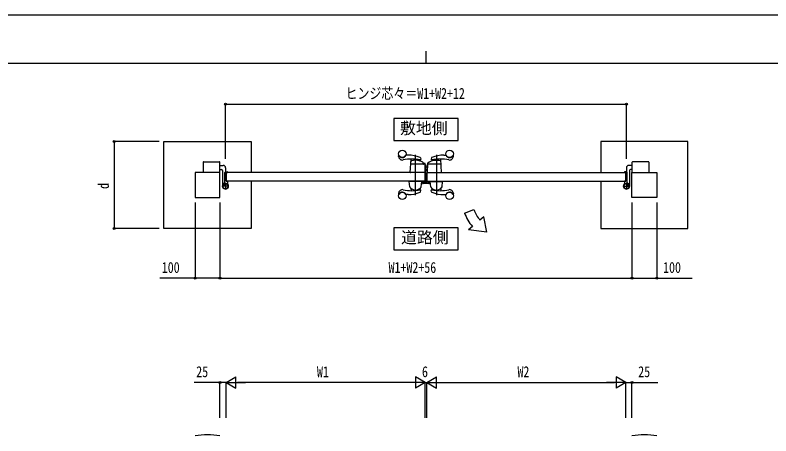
# Model space of a CAD drawing. Units: millimetres, scale not verified. Extents: x -4205 to 4205, y -2970 to 2970.
# Drawn here: x -1656 to 1381, y 1278 to 2970 of the extents above; entities that cross this region are included whole.
import ezdxf
from ezdxf.enums import TextEntityAlignment as Align

# ---------------------------------------------------------------- set-up
doc = ezdxf.new("R2010")
doc.units = ezdxf.units.MM
doc.header["$LTSCALE"] = 10
for name, color, linetype in [('0-2_USER1', 3, 'Continuous'), ('0-3_YKK_12', 2, 'Continuous'), ('0-4_YKK_13', 4, 'Continuous'), ('0-5_YKK_A1', 4, 'Continuous'), ('0-6_YKK_D', 6, 'Continuous'), ('0-7_YKK_ZWAK', 7, 'Continuous')]:
    doc.layers.add(name, color=color, linetype=linetype)
doc.styles.add('ＭＳ ゴシック', font='')
doc.styles.get('ＭＳ ゴシック').set_extended_font_data('MS Gothic')

msp = doc.modelspace()

# ---------------------------------------------------------------- linework, layer by layer
at = {"layer": '0-2_USER1'}
for points in [[(-133.78, 2554.58), (-133.78, 2465.33), (123.82, 2465.33), (123.82, 2554.58)], [(-133.78, 2115.14), (-133.78, 2025.89), (123.82, 2025.89), (123.82, 2115.14)]]:
    msp.add_lwpolyline(points, close=True, dxfattribs=at)
at = {"layer": '0-3_YKK_12'}
for p, q in [((-46.98, 2246.52), (-46.98, 2408.57)), ((37.02, 2408.57), (37.02, 2246.52))]:
    msp.add_line(p, q, dxfattribs=at)
at = {"layer": '0-4_YKK_13'}
for p, q in [((-7.98, 2337.35), (-8.04, 2337.35)), ((-7.98, 2337.95), (-8.01, 2337.95)), ((-7.98, 2302.05), (-7.98, 2337.35)), ((-7.38, 2337.35), (-7.38, 2302.05)), ((-2.53, 2309.85), (-2.03, 2309.85)), ((-2.03, 2332.05), (-1.98, 2332.05)), ((-2.03, 2309.85), (-2.03, 2332.05)), ((-18.94, 2294.64), (-18.94, 2297.75)), ((-17.94, 2298.75), (-17.44, 2298.75)), ((-17.44, 2298.75), (-17.33, 2298.65)), ((6.88, 2292.64), (-16.94, 2292.64)), ((-16.83, 2298.6), (-7.53, 2298.6)), ((-12.38, 2302.05), (-12.38, 2301.45)), ((-12.38, 2302.05), (-7.98, 2302.05)), ((-7.98, 2301.45), (-12.38, 2301.45)), ((-7.03, 2298.65), (-6.03, 2298.65)), ((-4.03, 2300.65), (-4.03, 2308.35)), ((-2.03, 2307.35), (-2.03, 2303.05)), ((7.37, 2302.05), (8.87, 2302.05)), ((8.87, 2302.05), (8.87, 2294.64))]:
    msp.add_line(p, q, dxfattribs=at)
for centre, radius, start, end in [((-7.98, 2337.35), 0.6, 0, 90), ((-2.53, 2308.35), 1.5, 90, 180), ((-7.98, 2302.05), 0.6, 270, 0), ((-1.53, 2307.35), 0.5, 154.15409, 180), ((-1.03, 2303.05), 1, 180, 198.19765)]:
    msp.add_arc(centre, radius, start, end, dxfattribs=at)
for centre, major_axis, ratio, start_param, end_param in [((-17.93, 2297.75), (0.709, -0.709), 0.997265, 2.357564, 3.9256213), ((-16.93, 2294.65), (1.42, 1.42), 0.997265, 2.357564, 3.9256213), ((-16.83, 2298.62), (0.5, 0), 0.052408, 3.1415927, 4.712389), ((-7.53, 2298.62), (0.5, 0), 0.052408, 4.712389, 6.2831853), ((-6.03, 2300.65), (0, -2), 0.99863, 0, 1.5707963), ((6.87, 2294.65), (-1.42, 1.42), 0.997265, 2.357564, 3.9256213)]:
    msp.add_ellipse(centre, major_axis=major_axis, ratio=ratio, start_param=start_param, end_param=end_param, dxfattribs=at)
at = {"layer": '0-5_YKK_A1'}
for p, q in [((-114.98, 2402.05), (-114.98, 2404.1)), ((-76.98, 2407.05), (-85.04, 2407.05)), ((67.02, 2407.05), (75.08, 2407.05)), ((105.02, 2402.05), (105.02, 2404.1)), ((-900.98, 2378.55), (-900.98, 2337.05)), ((-898.98, 2380.55), (-835.98, 2380.55)), ((-833.98, 2337.05), (-833.98, 2378.55)), ((-67.95, 2337.58), (-64.59, 2390.5)), ((-10.87, 2370.55), (-63.98, 2370.55)), ((-29.04, 2383.94), (-29.35, 2386.97)), ((-27.27, 2396.27), (-26.06, 2390.05)), ((-15.98, 2372.55), (-15.98, 2376.28)), ((-9.98, 2373.55), (-13.98, 2373.55)), ((-13.98, 2371.55), (-13.98, 2373.55)), ((-9.98, 2371.55), (-13.98, 2371.55)), ((-9.98, 2370.34), (-9.98, 2371.55)), ((-7.98, 2338.85), (-7.98, 2371.55)), ((1.02, 2373.1), (0.03, 2337.56)), ((54.02, 2370.55), (2.9, 2370.55)), ((17.31, 2396.27), (16.1, 2390.05)), ((19.09, 2383.94), (19.39, 2386.97)), ((57.99, 2337.58), (54.63, 2390.5)), ((824.02, 2337.05), (824.02, 2378.55)), ((889.02, 2380.55), (826.02, 2380.55)), ((891.02, 2378.55), (891.02, 2337.05)), ((-833.98, 2365.55), (-820.48, 2365.55)), ((-833.98, 2348.55), (-826.48, 2348.55)), ((-810.98, 2339.55), (-803.98, 2339.55)), ((-810.48, 2355.55), (-810.48, 2339.55)), ((-8.87, 2368.6), (-7.99, 2337.56)), ((-7.98, 2359.95), (0.02, 2359.95)), ((-7.98, 2359.85), (0.02, 2359.85)), ((-7.98, 2359.33), (0.02, 2359.33)), ((-6.02, 2348.87), (-7.98, 2351.05)), ((-6.41, 2348.53), (-7.98, 2350.27)), ((-7.98, 2350.12), (-6.48, 2348.46)), ((0.02, 2339.15), (0.02, 2367.45)), ((0.9, 2367.45), (0.02, 2367.45)), ((801.02, 2339.55), (794.02, 2339.55)), ((800.52, 2355.55), (800.52, 2339.55)), ((824.02, 2365.55), (810.52, 2365.55)), ((812.52, 2344.55), (812.52, 2282.05)), ((824.02, 2348.55), (816.52, 2348.55)), ((-812.98, 2296.99), (-812.98, 2337.55)), ((-807.98, 2302.05), (-807.98, 2337.05)), ((-807.68, 2337.35), (-803.48, 2337.35)), ((-802.98, 2337.85), (-802.98, 2338.55)), ((-8.47, 2337.05), (-67.45, 2337.05)), ((-7.98, 2337.05), (-7.98, 2302.05)), ((0.53, 2337.05), (57.49, 2337.05)), ((793.02, 2337.85), (793.02, 2338.55)), ((797.72, 2337.35), (793.52, 2337.35)), ((798.02, 2302.05), (798.02, 2337.05)), ((803.02, 2296.99), (803.02, 2337.55)), ((-797.98, 2282.05), (-823.98, 2282.05)), ((-822.53, 2293.6), (-812.47, 2283.54)), ((-819.3, 2288.47), (-820.06, 2289.23)), ((-819.7, 2287.93), (-816.28, 2284.52)), ((-815.82, 2284.99), (-819.3, 2288.47)), ((-817.4, 2290.37), (-818.16, 2291.13)), ((-813.92, 2286.89), (-817.4, 2290.37)), ((-813.46, 2287.35), (-816.87, 2290.76)), ((-816.28, 2284.52), (-813.46, 2287.35)), ((-810.98, 2295.05), (-810.98, 2269.05)), ((-7.98, 2302.05), (-807.98, 2302.05)), ((-807.68, 2301.75), (-803.48, 2301.75)), ((-802.98, 2301.25), (-802.98, 2292.21)), ((-69.66, 2278.96), (-71.92, 2300.5)), ((-22.54, 2301.05), (-71.42, 2301.05)), ((-24.3, 2278.96), (-22.04, 2300.5)), ((11.02, 2302.05), (63.02, 2302.05)), ((11.02, 2302.05), (11.02, 2301.05)), ((11.02, 2301.05), (63.02, 2301.05)), ((14.34, 2278.96), (12.08, 2300.5)), ((12.58, 2301.05), (61.46, 2301.05)), ((59.7, 2278.96), (61.96, 2300.5)), ((63.02, 2302.05), (63.02, 2301.05)), ((788.02, 2282.05), (814.02, 2282.05)), ((793.02, 2301.25), (793.02, 2292.21)), ((797.72, 2301.75), (793.52, 2301.75)), ((801.02, 2295.05), (801.02, 2269.05)), ((812.57, 2293.6), (802.51, 2283.54)), ((803.49, 2287.35), (806.91, 2290.76)), ((806.32, 2284.52), (803.49, 2287.35)), ((803.96, 2286.89), (807.44, 2290.37)), ((805.86, 2284.99), (809.34, 2288.47)), ((809.73, 2287.93), (806.32, 2284.52)), ((807.44, 2290.37), (808.2, 2291.13)), ((809.34, 2288.47), (810.1, 2289.23)), ((-114.98, 2253.05), (-114.98, 2251)), ((-76.98, 2248.05), (-85.04, 2248.05)), ((-65.19, 2272.68), (-64.6, 2263.88)), ((-28.81, 2272.71), (-29.37, 2267.19)), ((-27.27, 2258.83), (-26.06, 2265.05)), ((17.31, 2258.83), (16.1, 2265.05)), ((18.85, 2272.71), (19.39, 2267.33)), ((55.23, 2272.68), (54.64, 2263.88)), ((67.02, 2248.05), (75.08, 2248.05)), ((105.02, 2253.05), (105.02, 2251)), ((150.23, 2174.05), (187.82, 2187.73)), ((227.45, 2158.48), (212.13, 2145.63)), ((239.38, 2097.05), (227.45, 2158.48)), ((181.49, 2119.91), (166.17, 2107.06)), ((239.38, 2097.05), (166.17, 2107.06))]:
    msp.add_line(p, q, dxfattribs=at)
at = {"layer": '0-5_YKK_A1', "color": 7}
for p, q in [((-2.28, 2309.05), (-1.98, 2309.05)), ((-16.98, 2295.55), (-16.98, 2297.35)), ((-15.98, 2298.35), (-14.78, 2298.35)), ((-15.98, 2297.05), (-15.98, 2296.15)), ((6.02, 2294.55), (-15.98, 2294.55)), ((-14.78, 2297.35), (-15.68, 2297.35)), ((-15.68, 2295.85), (-9.28, 2295.85)), ((-14.48, 2298.05), (-14.48, 2297.65)), ((-10.48, 2297.65), (-10.48, 2298.05)), ((-10.18, 2298.35), (-8.98, 2298.35)), ((-9.28, 2297.35), (-10.18, 2297.35)), ((-8.98, 2296.15), (-8.98, 2297.05)), ((-7.98, 2297.35), (-7.98, 2296.15)), ((-7.68, 2295.85), (-5.28, 2295.85)), ((-3.28, 2297.85), (-3.28, 2308.05)), ((-1.98, 2307.55), (-1.98, 2295.85)), ((-1.68, 2295.55), (5.72, 2295.55)), ((5.52, 2302.05), (6.72, 2302.05)), ((5.72, 2301.05), (5.52, 2301.05)), ((6.02, 2295.85), (6.02, 2300.75)), ((7.02, 2301.75), (7.02, 2295.55))]:
    msp.add_line(p, q, dxfattribs=at)
at = {"layer": '0-5_YKK_A1'}
for points in [[(-1057.98, 2462.05), (-707.98, 2462.05), (-707.98, 2337.05)], [(-707.98, 2302.05), (-707.98, 2112.05), (-1057.98, 2112.05), (-1057.98, 2462.05)], [(1048.02, 2462.05), (698.02, 2462.05), (698.02, 2337.05)], [(698.02, 2302.05), (698.02, 2112.05), (1048.02, 2112.05), (1048.02, 2462.05)], [(-822.48, 2344.55), (-822.48, 2289.66), (-822.48, 2282.05)], [(-7.98, 2337.05), (-807.98, 2337.05), (-807.98, 2302.05)], [(-1.98, 2337.05), (-1.98, 2302.05), (798.02, 2302.05)], [(-1.98, 2337.05), (798.02, 2337.05), (798.02, 2302.05)], [(-820.53, 2288.77), (-821.59, 2287.71), (-822.31, 2288.97)], [(-822.26, 2290.36), (-820.21, 2289.65), (-818.97, 2290.03)], [(-816.87, 2290.76), (-817.7, 2291.59), (-820.53, 2288.77), (-819.7, 2287.93)], [(-819.29, 2293.33), (-818.58, 2291.28), (-818.97, 2290.03)], [(-817.7, 2291.59), (-816.64, 2292.65), (-817.9, 2293.38)], [(-20.98, 2302.05), (-72.98, 2302.05), (-72.98, 2301.05)], [(-20.98, 2302.05), (-20.98, 2301.05), (-72.98, 2301.05)], [(807.74, 2291.59), (806.68, 2292.65), (807.94, 2293.38)], [(806.91, 2290.76), (807.74, 2291.59), (810.57, 2288.77), (809.73, 2287.93)], [(809.33, 2293.33), (808.62, 2291.28), (809, 2290.03)], [(812.3, 2290.36), (810.25, 2289.65), (809, 2290.03)], [(810.57, 2288.77), (811.63, 2287.71), (812.35, 2288.97)]]:
    msp.add_lwpolyline(points, dxfattribs=at)
for points in [[(-932.98, 2237.05), (-832.98, 2237.05), (-832.98, 2337.05), (-932.98, 2337.05)], [(923.02, 2237.05), (823.02, 2237.05), (823.02, 2337.05), (923.02, 2337.05)]]:
    msp.add_lwpolyline(points, close=True, dxfattribs=at)
for centre, radius in [((-99.98, 2412.05), 15), ((90.02, 2412.05), 15), ((-810.98, 2282.05), 11.5), ((-810.98, 2282.05), 10.35), ((801.02, 2282.05), 11.5), ((801.02, 2282.05), 10.35), ((-99.98, 2243.05), 15), ((90.02, 2243.05), 15)]:
    msp.add_circle(centre, radius, dxfattribs=at)
for centre, radius, start, end in [((-113.98, 2404.1), 1, 29.59184, 180), ((-99.98, 2402.05), 15, 180, 282.571), ((-99.98, 2412.05), 15.1, 209.59184, 338.11972), ((-85.04, 2406.05), 1, 90, 158.11972), ((-77.75, 2272.05), 135, 68.6058, 89.6728), ((67.79, 2272.05), 135, 90.3272, 111.3942), ((75.08, 2406.05), 1, 21.88028, 90), ((90.02, 2412.05), 15.1, 201.88028, 330.40816), ((90.02, 2402.05), 15, 257.429, 0), ((104.02, 2404.1), 1, 0, 150.40816), ((-898.98, 2378.55), 2, 90, 180), ((-835.98, 2378.55), 2, 360, 90), ((-61.89, 2231.24), 160, 77.93357, 102.571), ((-63.98, 2368.55), 2, 90, 176.36529), ((-63.14, 2381.75), 2, 106.17992, 176.36529), ((-62.59, 2390.37), 2, 154.70048, 176.36529), ((-46.97, 2326.05), 60, 71.92238, 106.17992), ((-31.34, 2386.77), 2, 5.74066, 37.23517), ((-28.05, 2384.04), 1, 185.74066, 251.92238), ((-29.24, 2395.89), 2, 10.99598, 68.6058), ((-28.03, 2389.66), 2, 257.93357, 10.99598), ((-46.97, 2326.05), 60, 60.00636, 71.92238), ((-17.98, 2376.28), 2, 0, 60.00636), ((-13.98, 2372.55), 2, 180, 270), ((-10.87, 2368.55), 2, 1.61354, 90), ((-9.98, 2371.55), 2, 0, 90), ((2.9, 2368.55), 2, 90, 178.40354), ((3.02, 2373.04), 2, 125.88313, 178.40354), ((37.02, 2326.05), 60, 73.82008, 125.8349), ((18.07, 2389.66), 2, 169.00402, 282.06643), ((19.27, 2395.89), 2, 111.3942, 169.00402), ((18.09, 2384.04), 1, 288.07762, 354.25934), ((51.93, 2231.24), 160, 77.429, 102.06643), ((21.38, 2386.77), 2, 142.71804, 174.25934), ((53.18, 2381.75), 2, 3.63471, 73.82008), ((54.02, 2368.55), 2, 3.63471, 90), ((52.63, 2390.37), 2, 3.63471, 25.29474), ((826.02, 2378.55), 2, 90, 180), ((889.02, 2378.55), 2, 0, 90), ((-826.48, 2344.55), 4, 360, 90), ((-820.48, 2355.55), 10, 360, 90), ((-810.98, 2337.55), 2, 90, 180), ((-803.98, 2338.55), 1, 360, 90), ((0.95, 2355.15), 10, 222, 264.67719), ((0.95, 2355.15), 9.9, 222, 264.62326), ((0.95, 2355.15), 9.38, 222, 264.32211), ((1.52, 2339.15), 1.5, 180, 198.09664), ((794.02, 2338.55), 1, 90, 180), ((810.52, 2355.55), 10, 90, 180), ((801.02, 2337.55), 2, 360, 90), ((816.52, 2344.55), 4, 90, 180), ((-807.68, 2337.05), 0.3, 90, 180), ((-803.48, 2337.85), 0.5, 270, 360), ((-67.45, 2337.55), 0.5, 176.66434, 270), ((-8.49, 2337.55), 0.5, 270, 1.61354), ((0.53, 2337.55), 0.5, 178.40354, 270), ((57.49, 2337.55), 0.5, 270, 3.33566), ((793.52, 2337.85), 0.5, 180, 270), ((797.72, 2337.05), 0.3, 360, 90), ((-821.19, 2289.62), 1.3, 149.0353, 210), ((-810.98, 2282.05), 11.5, 115.10278, 38.01228), ((-814.59, 2285.65), 9, 120.9647, 149.0353), ((-818.55, 2292.26), 1.3, 60, 120.9647), ((-817.98, 2296.99), 5, 295.10278, 359.99998), ((-807.68, 2302.05), 0.3, 180, 270), ((-803.48, 2301.25), 0.5, 360, 90), ((-797.98, 2292.21), 5, 180, 218.01228), ((-71.42, 2300.55), 0.5, 90, 186), ((-67.67, 2279.13), 2, 186, 215.7863), ((-26.29, 2279.13), 2, 324.2137, 354), ((-22.54, 2300.55), 0.5, 354, 90), ((12.58, 2300.55), 0.5, 90, 186), ((16.33, 2279.13), 2, 186, 215.7863), ((57.71, 2279.13), 2, 324.2137, 354), ((61.46, 2300.55), 0.5, 354, 90), ((801.02, 2282.05), 11.5, 141.98772, 64.89722), ((788.02, 2292.21), 5, 321.98772, 360), ((793.52, 2301.25), 0.5, 90, 180), ((797.72, 2302.05), 0.3, 270, 360), ((808.02, 2296.99), 5, 180.00002, 244.89722), ((808.59, 2292.26), 1.3, 59.0353, 120), ((804.63, 2285.65), 9, 30.9647, 59.0353), ((811.23, 2289.62), 1.3, 330, 30.9647), ((-99.98, 2253.05), 15, 77.429, 180), ((-113.98, 2251), 1, 180, 330.40816), ((-99.98, 2243.05), 15.1, 21.88028, 150.40816), ((-61.89, 2423.85), 160, 257.429, 282.06643), ((-85.04, 2249.05), 1, 201.88028, 270), ((-77.75, 2383.05), 135, 270.3272, 291.3942), ((-46.98, 2294.04), 27.5, 215.7863, 324.2137), ((-67.18, 2272.55), 2, 3.82828, 46.77977), ((-26.82, 2272.51), 2, 133.10863, 174.25934), ((-29.24, 2259.21), 2, 291.3942, 349.00402), ((-28.03, 2265.43), 2, 349.00402, 102.06643), ((37.02, 2294.04), 27.5, 215.7863, 324.2137), ((18.07, 2265.43), 2, 77.93357, 190.99598), ((19.27, 2259.21), 2, 190.99598, 248.6058), ((16.86, 2272.51), 2, 5.74066, 46.89137), ((51.93, 2423.85), 160, 257.93357, 282.571), ((67.79, 2383.05), 135, 248.6058, 269.6728), ((21.38, 2267.53), 2, 185.74066, 189.59079), ((57.22, 2272.55), 2, 133.22023, 176.17172), ((75.08, 2249.05), 1, 270, 338.11972), ((90.02, 2243.05), 15.1, 29.59184, 158.11972), ((90.02, 2253.05), 15, 0, 102.571), ((104.02, 2251), 1, 209.59184, 0), ((319.38, 2235.62), 140, 200.00072, 220.00072), ((319.38, 2235.62), 180, 200.00072, 220.00072), ((-882.98, 961.83), 320, 80.99877, 99.00123), ((873.02, 961.83), 320, 80.99877, 99.00123)]:
    msp.add_arc(centre, radius, start, end, dxfattribs=at)
at = {"layer": '0-5_YKK_A1', "color": 7}
for centre, radius, start, end in [((-2.28, 2308.05), 1, 90, 180), ((-15.98, 2297.35), 1, 90, 180), ((-15.98, 2295.55), 1, 180, 270), ((-15.68, 2297.05), 0.3, 89.99863, 180), ((-15.68, 2296.15), 0.3, 180, 269.99863), ((-14.78, 2298.05), 0.3, 360, 89.99863), ((-14.78, 2297.65), 0.3, 269.99863, 359.99863), ((-10.18, 2298.05), 0.3, 89.99863, 180.00291), ((-10.18, 2297.65), 0.3, 180, 269.99863), ((-9.28, 2297.05), 0.3, 359.99709, 89.99863), ((-9.28, 2296.15), 0.3, 269.99863, 359.99863), ((-8.98, 2297.35), 1, 360, 90), ((-7.68, 2296.15), 0.3, 180, 269.99863), ((-5.28, 2297.85), 2, 269.99863, 359.99863), ((-1.68, 2295.85), 0.3, 180, 269.99863), ((5.52, 2301.55), 0.5, 90, 180), ((5.52, 2301.55), 0.5, 180, 270), ((5.72, 2300.75), 0.3, 360, 89.99863), ((5.72, 2295.85), 0.3, 269.99863, 359.99863), ((6.02, 2295.55), 1, 269.99863, 359.99863), ((6.72, 2301.75), 0.3, 360, 89.99863)]:
    msp.add_arc(centre, radius, start, end, dxfattribs=at)
at = {"layer": '0-6_YKK_D'}
for p, q in [((-810.98, 2391.55), (-810.98, 2613.05)), ((801.02, 2391.55), (801.02, 2613.05)), ((-810.98, 2612.05), (801.02, 2612.05)), ((-1077.98, 2462.05), (-1259, 2462.05)), ((-1258, 2462.05), (-1258, 2112.05)), ((-932.98, 2217.05), (-932.98, 1911.05)), ((-832.98, 2217.05), (-832.98, 1911.05)), ((-832.98, 2217.05), (-832.98, 1911.05)), ((823.02, 2217.05), (823.02, 1911.05)), ((823.02, 2217.05), (823.02, 1911.05)), ((923.02, 2217.05), (923.02, 1911.05)), ((-1077.98, 2112.05), (-1259, 2112.05)), ((-832.98, 1912.05), (823.02, 1912.05)), ((-832.98, 1350.39), (-832.98, 1493.84)), ((-807.98, 1492.84), (-769.01, 1515.34)), ((-807.98, 1350.39), (-807.98, 1493.84)), ((-807.98, 1350.39), (-807.98, 1493.84)), ((-807.98, 1492.84), (-769.01, 1470.34)), ((-807.98, 1492.84), (-730.04, 1492.84)), ((-769.01, 1470.34), (-769.01, 1515.34)), ((-52.98, 1492.84), (-762.98, 1492.84)), ((-7.98, 1492.84), (-85.92, 1492.84)), ((-7.98, 1492.84), (-46.95, 1515.34)), ((-46.95, 1515.34), (-46.95, 1470.34)), ((-7.98, 1492.84), (-46.95, 1470.34)), ((-7.98, 1350.39), (-7.98, 1493.84)), ((-7.98, 1350.39), (-7.98, 1493.84)), ((-7.98, 1492.84), (-1.98, 1492.84)), ((-1.98, 1492.84), (36.99, 1515.34)), ((-1.98, 1350.39), (-1.98, 1493.84)), ((-1.98, 1350.39), (-1.98, 1493.84)), ((-1.98, 1492.84), (36.99, 1470.34)), ((-1.98, 1492.84), (75.96, 1492.84)), ((36.99, 1470.34), (36.99, 1515.34)), ((43.02, 1492.84), (753.02, 1492.84)), ((798.02, 1492.84), (720.08, 1492.84)), ((798.02, 1492.84), (759.05, 1515.34)), ((759.05, 1515.34), (759.05, 1470.34)), ((798.02, 1492.84), (759.05, 1470.34)), ((798.02, 1350.39), (798.02, 1493.84)), ((798.02, 1350.39), (798.02, 1493.84)), ((823.02, 1350.39), (823.02, 1493.84))]:
    msp.add_line(p, q, dxfattribs=at)
for points in [[(-832.98, 1912.05), (-932.98, 1912.05), (-1074.78, 1912.05)], [(823.02, 1912.05), (923.02, 1912.05), (1064.82, 1912.05)], [(-807.98, 1492.84), (-832.98, 1492.84), (-936.38, 1492.84)], [(798.02, 1492.84), (823.02, 1492.84), (926.42, 1492.84)]]:
    msp.add_lwpolyline(points, dxfattribs=at)
for centre in [(-810.98, 2612.05), (801.02, 2612.05), (-1258, 2462.05), (-1258, 2112.05), (-932.98, 1912.05), (-832.98, 1912.05), (-832.98, 1912.05), (823.02, 1912.05), (823.02, 1912.05), (923.02, 1912.05), (-832.98, 1492.84), (823.02, 1492.84)]:
    msp.add_circle(centre, 4.25, dxfattribs=at)
at = {"layer": '0-7_YKK_ZWAK'}
for p, q in [((-4.98, 2825), (-4.98, 2775)), ((3895.02, 2775), (-3904.98, 2775))]:
    msp.add_line(p, q, dxfattribs=at)
msp.add_lwpolyline([(-4205, -2970), (4205, -2970), (4205, 2970), (-4205, 2970)], close=True, dxfattribs=at)

# ---------------------------------------------------------------- texts
at = {"layer": '0-2_USER1', "style": 'ＭＳ ゴシック'}
for s, p in [('敷地側', (-109.4, 2478.08)), ('道路側', (-105.07, 2038.64))]:
    msp.add_text(s, height=46.74, dxfattribs=at).set_placement(p, align=Align.BOTTOM_LEFT)
at = {"layer": '0-6_YKK_D', "style": 'ＭＳ ゴシック', "width": 0.8}
for s, p in [('ヒンジ芯々＝W1+W2+12', (-328.18, 2620.05)), ('100', (-1066.78, 1920.05)), ('W1+W2+56', (-155.38, 1920.05)), ('100', (948.02, 1920.05)), ('25', (-928.38, 1500.84)), ('W1', (-443.18, 1500.84)), ('6', (-20.98, 1500.84)), ('W2', (362.82, 1500.84)), ('25', (848.02, 1500.84))]:
    msp.add_text(s, height=43.99, dxfattribs=at).set_placement(p, align=Align.BOTTOM_LEFT)
msp.add_text('d', height=43.99, rotation=90, dxfattribs=at).set_placement((-1266, 2271.05), align=Align.BOTTOM_LEFT)

doc.saveas('drawing.dxf')
